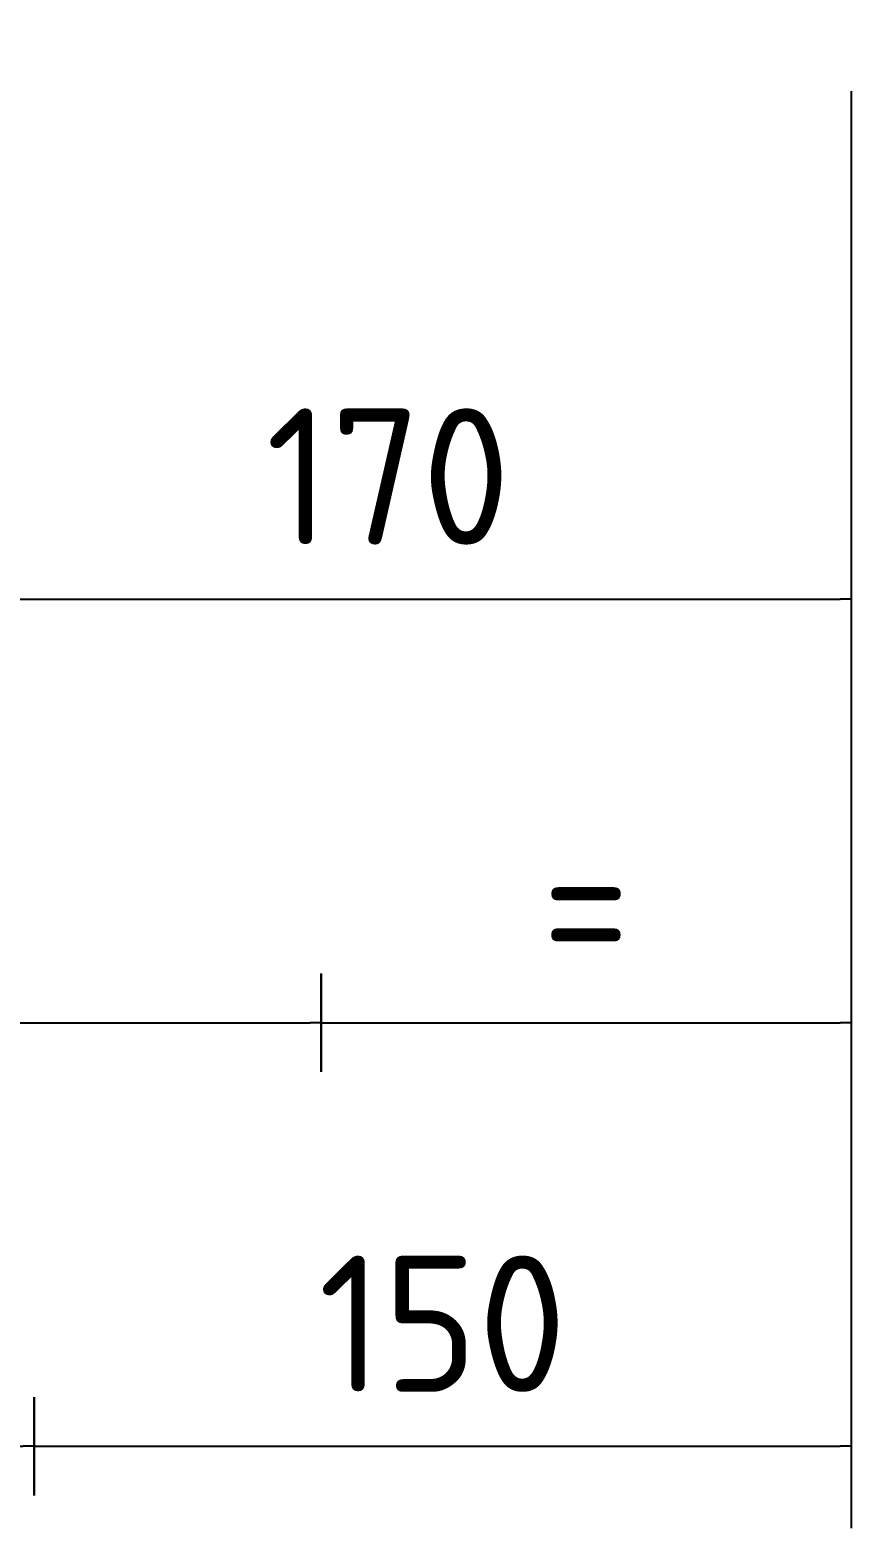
# Model space of a CAD drawing. Header units: millimetres. Extents: x 0 to 420, y 0 to 297.
# Drawn here: x 100.62 to 115.69, y 152.36 to 179.85 of the extents above; entities that cross this region are included whole.
import ezdxf

# ---------------------------------------------------------------- set-up
doc = ezdxf.new("R2010")
doc.units = ezdxf.units.MM
doc.header["$MEASUREMENT"] = 0
doc.layers.get('DEFPOINTS').update_dxf_attribs({"true_color": 0x165788})
doc.layers.add('T25', color=1, linetype='Continuous')
doc.styles.add('iso', font='iso3098b.shx')
doc.dimstyles.new('signsdim', dxfattribs={"dimtxt": 2.5, "dimasz": 0.2, "dimexe": 1.5, "dimexo": 2, "dimgap": 1, "dimtad": 1, "dimlfac": 10, "dimrnd": 1, "dimtxsty": 'iso', "dimblk": 'sgndim', "dimcen": 2.5, "dimse2": 1, "dimadec": 0, "dimazin": 0, "dimtfac": 1, "dimtix": 1, "dimtmove": 0, "dimatfit": 3, "dimfxl": 1, "dimarcsym": 0})

# ---------------------------------------------------------------- blocks, each defined once
blk = doc.blocks.new('sgndim')
for p, q in [((0, 4.5), (0, -4.5)), ((0, 0), (-1, 0))]:
    blk.add_line(p, q)
blk = doc.blocks.new('*D26')
at = {"layer": 'DEFPOINTS', "color": 0, "transparency": 16777216}
for p in [(115.694, 176.995), (100.694, 170.554), (115.694, 153.864)]:
    blk.add_point(p, dxfattribs=at)
at = {"layer": 'T25', "color": 0, "lineweight": -2, "transparency": 16777216}
for p, q in [((115.694, 174.995), (115.694, 152.364)), ((100.894, 153.864), (115.494, 153.864))]:
    blk.add_line(p, q, dxfattribs=at)
at = {"layer": 'T25', "color": 0, "lineweight": -2, "transparency": 16777216, "xscale": 0.2, "yscale": 0.2, "zscale": 0.2, "rotation": 180}
blk.add_blockref('sgndim', (100.694, 153.864), dxfattribs=at)
at = {"layer": 'T25', "color": 0, "lineweight": -2, "transparency": 16777216, "xscale": 0.2, "yscale": 0.2, "zscale": 0.2}
blk.add_blockref('sgndim', (115.694, 153.864), dxfattribs=at)
at = {"layer": 'T25', "color": 0, "transparency": 16777216, "insert": (108.194, 156.114), "char_height": 2.5, "attachment_point": 5, "style": 'iso'}
blk.add_mtext('150', dxfattribs=at)
blk = doc.blocks.new('*D27')
at = {"layer": 'DEFPOINTS', "color": 0, "transparency": 16777216}
for p in [(80.694, 179.228), (100.694, 179.228), (100.694, 153.864)]:
    blk.add_point(p, dxfattribs=at)
at = {"layer": 'T25', "color": 0, "lineweight": -2, "transparency": 16777216}
blk.add_line((80.894, 153.864), (100.494, 153.864), dxfattribs=at)
at = {"layer": 'T25', "color": 0, "lineweight": -2, "transparency": 16777216, "xscale": 0.2, "yscale": 0.2, "zscale": 0.2, "rotation": 180}
blk.add_blockref('sgndim', (80.694, 153.864), dxfattribs=at)
at = {"layer": 'T25', "color": 0, "lineweight": -2, "transparency": 16777216, "xscale": 0.2, "yscale": 0.2, "zscale": 0.2}
blk.add_blockref('sgndim', (100.694, 153.864), dxfattribs=at)
at = {"layer": 'T25', "color": 0, "transparency": 16777216, "insert": (90.694, 156.114), "char_height": 2.5, "attachment_point": 5, "style": 'iso'}
blk.add_mtext('200', dxfattribs=at)
blk = doc.blocks.new('*D29')
at = {"layer": 'DEFPOINTS', "color": 0, "transparency": 16777216}
for p in [(105.961, 164.454), (115.694, 164.454), (115.694, 161.638)]:
    blk.add_point(p, dxfattribs=at)
at = {"layer": 'T25', "color": 0, "lineweight": -2, "transparency": 16777216}
for p, q in [((115.694, 162.454), (115.694, 160.138)), ((106.161, 161.638), (115.494, 161.638))]:
    blk.add_line(p, q, dxfattribs=at)
at = {"layer": 'T25', "color": 0, "lineweight": -2, "transparency": 16777216, "xscale": 0.2, "yscale": 0.2, "zscale": 0.2, "rotation": 180}
blk.add_blockref('sgndim', (105.961, 161.638), dxfattribs=at)
at = {"layer": 'T25', "color": 0, "lineweight": -2, "transparency": 16777216, "xscale": 0.2, "yscale": 0.2, "zscale": 0.2}
blk.add_blockref('sgndim', (115.694, 161.638), dxfattribs=at)
at = {"layer": 'T25', "color": 0, "transparency": 16777216, "insert": (110.827, 163.888), "char_height": 2.5, "attachment_point": 5, "style": 'iso'}
blk.add_mtext('=', dxfattribs=at)
blk = doc.blocks.new('*D30')
at = {"layer": 'DEFPOINTS', "color": 0, "transparency": 16777216}
for p in [(75.428, 186.778), (105.961, 186.778), (105.961, 161.638)]:
    blk.add_point(p, dxfattribs=at)
at = {"layer": 'T25', "color": 0, "lineweight": -2, "transparency": 16777216}
blk.add_line((75.628, 161.638), (105.761, 161.638), dxfattribs=at)
at = {"layer": 'T25', "color": 0, "lineweight": -2, "transparency": 16777216, "xscale": 0.2, "yscale": 0.2, "zscale": 0.2, "rotation": 180}
blk.add_blockref('sgndim', (75.428, 161.638), dxfattribs=at)
at = {"layer": 'T25', "color": 0, "lineweight": -2, "transparency": 16777216, "xscale": 0.2, "yscale": 0.2, "zscale": 0.2}
blk.add_blockref('sgndim', (105.961, 161.638), dxfattribs=at)
at = {"layer": 'T25', "color": 0, "transparency": 16777216, "insert": (90.694, 163.888), "char_height": 2.5, "attachment_point": 5, "style": 'iso'}
blk.add_mtext('305', dxfattribs=at)
blk = doc.blocks.new('*D37')
at = {"layer": 'DEFPOINTS', "color": 0, "transparency": 16777216}
for p in [(115.694, 180.73), (98.694, 174.329), (115.694, 169.411)]:
    blk.add_point(p, dxfattribs=at)
at = {"layer": 'T25', "color": 0, "lineweight": -2, "transparency": 16777216}
for p, q in [((115.694, 178.73), (115.694, 167.911)), ((98.894, 169.411), (115.494, 169.411))]:
    blk.add_line(p, q, dxfattribs=at)
at = {"layer": 'T25', "color": 0, "lineweight": -2, "transparency": 16777216, "xscale": 0.2, "yscale": 0.2, "zscale": 0.2, "rotation": 180}
blk.add_blockref('sgndim', (98.694, 169.411), dxfattribs=at)
at = {"layer": 'T25', "color": 0, "lineweight": -2, "transparency": 16777216, "xscale": 0.2, "yscale": 0.2, "zscale": 0.2}
blk.add_blockref('sgndim', (115.694, 169.411), dxfattribs=at)
at = {"layer": 'T25', "color": 0, "transparency": 16777216, "insert": (107.194, 171.661), "char_height": 2.5, "attachment_point": 5, "style": 'iso'}
blk.add_mtext('170', dxfattribs=at)

msp = doc.modelspace()

# ---------------------------------------------------------------- dimensions: what is measured, and where the dimension line sits
at = {"layer": 'T25'}
for base, p1, p2, override, picture, middle in [((105.9606, 161.6376), (75.4277, 186.7784), (105.9606, 186.7784), {"dimse1": 1}, '*D30', (90.6941, 163.8876)), ((115.6941, 169.4108), (98.6941, 174.3291), (115.6941, 180.73), {"dimse1": 1, "dimse2": 0}, '*D37', (107.1941, 171.6608)), ((100.6941, 153.8644), (80.6941, 179.228), (100.6941, 179.228), {"dimse1": 1}, '*D27', (90.6941, 156.1144)), ((115.6941, 153.8644), (100.6941, 170.5538), (115.6941, 176.9949), {"dimse1": 1, "dimse2": 0}, '*D26', (108.1941, 156.1144))]:
    dim = msp.add_linear_dim(base=base, p1=p1, p2=p2, dimstyle='signsdim', override=override, dxfattribs=at)
    dim.commit()
    dim.dimension.update_dxf_attribs({"geometry": picture, "text_midpoint": middle})
dim = msp.add_linear_dim(base=(115.6941, 161.6376), p1=(105.9606, 164.4536), p2=(115.6941, 164.4536), text='=', dimstyle='signsdim', override={"dimse1": 1, "dimse2": 0}, dxfattribs=at)
dim.commit()
dim.dimension.update_dxf_attribs({"geometry": '*D29', "text_midpoint": (110.8273, 163.8876)})

doc.saveas('drawing.dxf')
